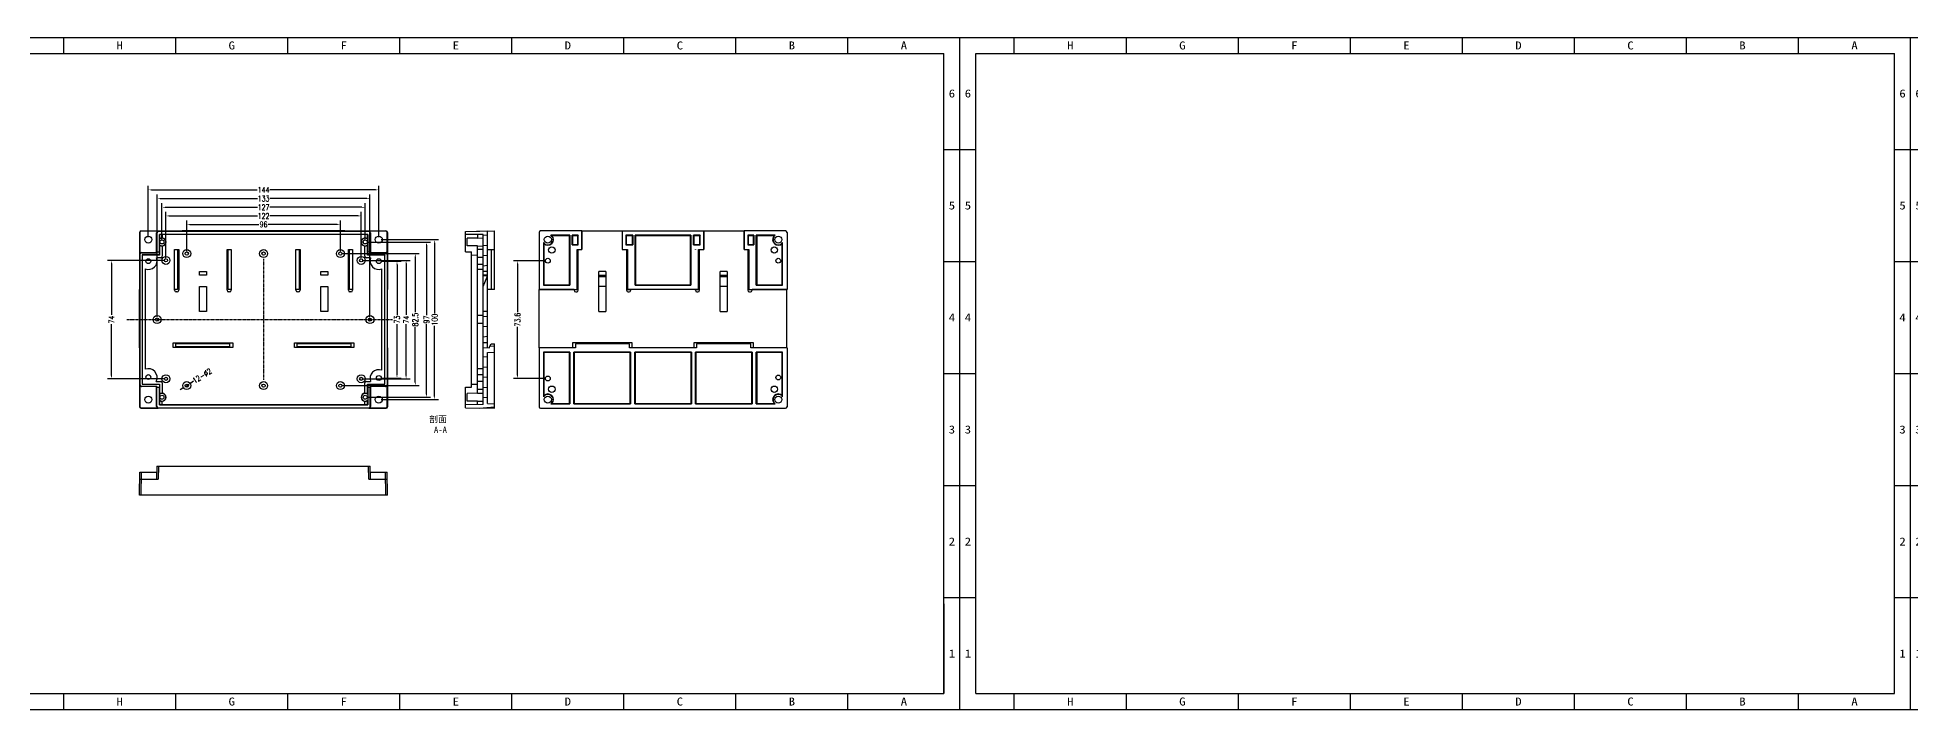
# Model space of a CAD drawing. Header units: millimetres. Extents: x -2018 to 1793, y 1393 to 1813.
# Drawn here: x -812 to 358, y 1393 to 1813 of the extents above; entities that cross this region are included whole.
import ezdxf
from ezdxf.enums import TextEntityAlignment as Align

# ---------------------------------------------------------------- set-up
doc = ezdxf.new("R2010")
doc.units = ezdxf.units.MM
doc.linetypes.add('CENTER', pattern=[0.6, 0.375, -0.075, 0.075, -0.075])
doc.styles.add('romans', font='romans.shx', dxfattribs={"width": 0.67, "bigfont": 'fangsong.shx'})
doc.styles.add('TEXTSTYLE_0', font='txt', dxfattribs={"width": 0.8})
doc.dimstyles.new('MSTD', dxfattribs={"dimtxt": 3.5, "dimasz": 2, "dimexe": 2.5, "dimexo": 1.5, "dimgap": 1, "dimtad": 0, "dimdsep": 46, "dimtxsty": 'romans', "dimcen": 0, "dimclrd": 5, "dimclre": 5, "dimclrt": 3, "dimadec": 1, "dimazin": 0, "dimtfac": 0.5, "dimtmove": 0, "dimatfit": 3, "dimfxl": 1, "dimarcsym": 0})

# ---------------------------------------------------------------- blocks, each defined once
blk = doc.blocks.new('*D147')
at = {"color": 5, "lineweight": -2}
for p, q in [((-1128.9, -1078.2), (-1128.9, -1046.1)), ((-1126.9, -1048.6), (-1060.8, -1048.6)), ((-986.9, -1048.6), (-1053, -1048.6)), ((-984.9, -1078.2), (-984.9, -1046.1))]:
    blk.add_line(p, q, dxfattribs=at)
at = {"color": 5}
for points in [[(-1126.9, -1048.3), (-1126.9, -1048.9), (-1128.9, -1048.6)], [(-986.9, -1048.3), (-986.9, -1048.9), (-984.9, -1048.6)]]:
    blk.add_solid(points, dxfattribs=at)
at = {"layer": 'Defpoints', "color": 0}
for p in [(-984.9, -1048.6), (-1128.9, -1079.7), (-984.9, -1079.7)]:
    blk.add_point(p, dxfattribs=at)
at = {"color": 3, "insert": (-1056.9, -1048.6), "char_height": 3.5, "attachment_point": 5, "style": 'romans'}
blk.add_mtext('144', dxfattribs=at)
blk = doc.blocks.new('*D148')
at = {"color": 5, "lineweight": -2}
for p, q in [((-983.4, -1079.7), (-947.5, -1079.7)), ((-950, -1081.7), (-950, -1125.8)), ((-950, -1177.7), (-950, -1133.5)), ((-983.4, -1179.7), (-947.5, -1179.7))]:
    blk.add_line(p, q, dxfattribs=at)
at = {"color": 5}
for points in [[(-950.3, -1081.7), (-949.7, -1081.7), (-950, -1079.7)], [(-950.3, -1177.7), (-949.7, -1177.7), (-950, -1179.7)]]:
    blk.add_solid(points, dxfattribs=at)
at = {"layer": 'Defpoints', "color": 0}
for p in [(-984.9, -1079.7), (-984.9, -1179.7), (-950, -1179.7)]:
    blk.add_point(p, dxfattribs=at)
at = {"color": 3, "insert": (-950, -1129.7), "char_height": 3.5, "attachment_point": 5, "rotation": 90, "style": 'romans'}
blk.add_mtext('100', dxfattribs=at)
blk = doc.blocks.new('*D149')
at = {"color": 5, "lineweight": -2}
for p, q in [((-983.4, -1093.2), (-971, -1093.2)), ((-973.5, -1095.2), (-973.5, -1126.8)), ((-973.5, -1164.2), (-973.5, -1132.6)), ((-983.4, -1166.2), (-971, -1166.2))]:
    blk.add_line(p, q, dxfattribs=at)
at = {"color": 5}
for points in [[(-973.9, -1095.2), (-973.2, -1095.2), (-973.5, -1093.2)], [(-973.9, -1164.2), (-973.2, -1164.2), (-973.5, -1166.2)]]:
    blk.add_solid(points, dxfattribs=at)
at = {"layer": 'Defpoints', "color": 0}
for p in [(-984.9, -1093.2), (-984.9, -1166.2), (-973.5, -1166.2)]:
    blk.add_point(p, dxfattribs=at)
at = {"color": 3, "insert": (-973.5, -1129.7), "char_height": 3.5, "attachment_point": 5, "rotation": 90, "style": 'romans'}
blk.add_mtext('73', dxfattribs=at)
blk = doc.blocks.new('*D150')
at = {"color": 5, "lineweight": -2}
for p, q in [((-880.8, -1092.9), (-900.7, -1092.9)), ((-898.2, -1094.9), (-898.2, -1125.1)), ((-898.2, -1164.5), (-898.2, -1134.2)), ((-880.8, -1166.5), (-900.7, -1166.5))]:
    blk.add_line(p, q, dxfattribs=at)
at = {"color": 5}
for points in [[(-898.5, -1094.9), (-897.8, -1094.9), (-898.2, -1092.9)], [(-898.5, -1164.5), (-897.8, -1164.5), (-898.2, -1166.5)]]:
    blk.add_solid(points, dxfattribs=at)
at = {"layer": 'Defpoints', "color": 0}
for p in [(-879.3, -1092.9), (-898.2, -1166.5), (-879.3, -1166.5)]:
    blk.add_point(p, dxfattribs=at)
at = {"color": 3, "insert": (-898.2, -1129.7), "char_height": 3.5, "attachment_point": 5, "rotation": 90, "style": 'romans'}
blk.add_mtext('73.6', dxfattribs=at)
blk = doc.blocks.new('*D151')
at = {"color": 5, "lineweight": -2}
for p, q in [((-1119.4, -1092.7), (-1154.4, -1092.7)), ((-1151.9, -1094.7), (-1151.9, -1126.7)), ((-1151.9, -1164.7), (-1151.9, -1132.6)), ((-1119.4, -1166.7), (-1154.4, -1166.7))]:
    blk.add_line(p, q, dxfattribs=at)
at = {"color": 5}
for points in [[(-1152.3, -1094.7), (-1151.6, -1094.7), (-1151.9, -1092.7)], [(-1152.3, -1164.7), (-1151.6, -1164.7), (-1151.9, -1166.7)]]:
    blk.add_solid(points, dxfattribs=at)
at = {"layer": 'Defpoints', "color": 0}
for p in [(-1117.9, -1092.7), (-1151.9, -1166.7), (-1117.9, -1166.7)]:
    blk.add_point(p, dxfattribs=at)
at = {"color": 3, "insert": (-1151.9, -1129.7), "char_height": 3.5, "attachment_point": 5, "rotation": 90, "style": 'romans'}
blk.add_mtext('74', dxfattribs=at)
blk = doc.blocks.new('*D152')
at = {"color": 5, "lineweight": -2}
for p, q in [((-994.4, -1092.7), (-965.3, -1092.7)), ((-967.8, -1094.7), (-967.8, -1126.7)), ((-967.8, -1164.7), (-967.8, -1132.6)), ((-994.4, -1166.7), (-965.3, -1166.7))]:
    blk.add_line(p, q, dxfattribs=at)
at = {"color": 5}
for points in [[(-968.2, -1094.7), (-967.5, -1094.7), (-967.8, -1092.7)], [(-968.2, -1164.7), (-967.5, -1164.7), (-967.8, -1166.7)]]:
    blk.add_solid(points, dxfattribs=at)
at = {"layer": 'Defpoints', "color": 0}
for p in [(-995.9, -1092.7), (-995.9, -1166.7), (-967.8, -1166.7)]:
    blk.add_point(p, dxfattribs=at)
at = {"color": 3, "insert": (-967.8, -1129.7), "char_height": 3.5, "attachment_point": 5, "rotation": 90, "style": 'romans'}
blk.add_mtext('74', dxfattribs=at)
blk = doc.blocks.new('*D153')
at = {"color": 5, "lineweight": -2}
for p, q in [((-1007.4, -1088.4), (-959.6, -1088.4)), ((-962.1, -1090.4), (-962.1, -1125.1)), ((-962.1, -1168.9), (-962.1, -1134.2)), ((-1007.4, -1170.9), (-959.6, -1170.9))]:
    blk.add_line(p, q, dxfattribs=at)
at = {"color": 5}
for points in [[(-962.4, -1090.4), (-961.8, -1090.4), (-962.1, -1088.4)], [(-962.4, -1168.9), (-961.8, -1168.9), (-962.1, -1170.9)]]:
    blk.add_solid(points, dxfattribs=at)
at = {"layer": 'Defpoints', "color": 0}
for p in [(-1008.9, -1088.4), (-1008.9, -1170.9), (-962.1, -1170.9)]:
    blk.add_point(p, dxfattribs=at)
at = {"color": 3, "insert": (-962.1, -1129.7), "char_height": 3.5, "attachment_point": 5, "rotation": 90, "style": 'romans'}
blk.add_mtext('82.5', dxfattribs=at)
blk = doc.blocks.new('*D154')
at = {"color": 5, "lineweight": -2}
for p, q in [((-991.9, -1081.2), (-952.6, -1081.2)), ((-955.1, -1083.2), (-955.1, -1126.8)), ((-955.1, -1176.2), (-955.1, -1132.6)), ((-991.9, -1178.2), (-952.6, -1178.2))]:
    blk.add_line(p, q, dxfattribs=at)
at = {"color": 5}
for points in [[(-955.4, -1083.2), (-954.7, -1083.2), (-955.1, -1081.2)], [(-955.4, -1176.2), (-954.7, -1176.2), (-955.1, -1178.2)]]:
    blk.add_solid(points, dxfattribs=at)
at = {"layer": 'Defpoints', "color": 0}
for p in [(-993.4, -1081.2), (-993.4, -1178.2), (-955.1, -1178.2)]:
    blk.add_point(p, dxfattribs=at)
at = {"color": 3, "insert": (-955.1, -1129.7), "char_height": 3.5, "attachment_point": 5, "rotation": 90, "style": 'romans'}
blk.add_mtext('97', dxfattribs=at)
blk = doc.blocks.new('*D155')
at = {"color": 5, "lineweight": -2}
for p, q in [((-1120.4, -1079.7), (-1120.4, -1057)), ((-1118.4, -1059.5), (-1060.7, -1059.5)), ((-995.4, -1059.5), (-1053, -1059.5)), ((-993.4, -1079.7), (-993.4, -1057))]:
    blk.add_line(p, q, dxfattribs=at)
at = {"color": 5}
for points in [[(-1118.4, -1059.2), (-1118.4, -1059.8), (-1120.4, -1059.5)], [(-995.4, -1059.2), (-995.4, -1059.8), (-993.4, -1059.5)]]:
    blk.add_solid(points, dxfattribs=at)
at = {"layer": 'Defpoints', "color": 0}
for p in [(-993.4, -1059.5), (-1120.4, -1081.2), (-993.4, -1081.2)]:
    blk.add_point(p, dxfattribs=at)
at = {"color": 3, "insert": (-1056.9, -1059.5), "char_height": 3.5, "attachment_point": 5, "style": 'romans'}
blk.add_mtext('127', dxfattribs=at)
blk = doc.blocks.new('*D156')
at = {"color": 5, "lineweight": -2}
for p, q in [((-1123.4, -1128.2), (-1123.4, -1051.6)), ((-990.4, -1128.2), (-990.4, -1051.6)), ((-1121.4, -1054.1), (-1060.7, -1054.1)), ((-992.4, -1054.1), (-1053, -1054.1))]:
    blk.add_line(p, q, dxfattribs=at)
at = {"color": 5}
for points in [[(-1121.4, -1053.8), (-1121.4, -1054.4), (-1123.4, -1054.1)], [(-992.4, -1053.8), (-992.4, -1054.4), (-990.4, -1054.1)]]:
    blk.add_solid(points, dxfattribs=at)
at = {"layer": 'Defpoints', "color": 0}
for p in [(-990.4, -1054.1), (-1123.4, -1129.7), (-990.4, -1129.7)]:
    blk.add_point(p, dxfattribs=at)
at = {"color": 3, "insert": (-1056.9, -1054.1), "char_height": 3.5, "attachment_point": 5, "style": 'romans'}
blk.add_mtext('133', dxfattribs=at)
blk = doc.blocks.new('*D21')
at = {"color": 5, "lineweight": -2}
for p, q in [((-1117.9, -1091.2), (-1117.9, -1062.4)), ((-1115.9, -1064.9), (-1060.7, -1064.9)), ((-997.9, -1064.9), (-1053, -1064.9)), ((-995.9, -1091.2), (-995.9, -1062.4))]:
    blk.add_line(p, q, dxfattribs=at)
at = {"color": 5}
for points in [[(-1115.9, -1064.5), (-1115.9, -1065.2), (-1117.9, -1064.9)], [(-997.9, -1064.5), (-997.9, -1065.2), (-995.9, -1064.9)]]:
    blk.add_solid(points, dxfattribs=at)
at = {"layer": 'Defpoints', "color": 0}
for p in [(-995.9, -1064.9), (-1117.9, -1092.7), (-995.9, -1092.7)]:
    blk.add_point(p, dxfattribs=at)
at = {"color": 3, "insert": (-1056.9, -1064.9), "char_height": 3.5, "attachment_point": 5, "style": 'romans'}
blk.add_mtext('122', dxfattribs=at)
blk = doc.blocks.new('*D157')
at = {"color": 5, "lineweight": -2}
for p, q in [((-1104.9, -1086.9), (-1104.9, -1067.7)), ((-1102.9, -1070.2), (-1059.8, -1070.2)), ((-1010.9, -1070.2), (-1054, -1070.2)), ((-1008.9, -1086.9), (-1008.9, -1067.7))]:
    blk.add_line(p, q, dxfattribs=at)
at = {"color": 5}
for points in [[(-1102.9, -1069.9), (-1102.9, -1070.5), (-1104.9, -1070.2)], [(-1010.9, -1069.9), (-1010.9, -1070.5), (-1008.9, -1070.2)]]:
    blk.add_solid(points, dxfattribs=at)
at = {"layer": 'Defpoints', "color": 0}
for p in [(-1008.9, -1070.2), (-1104.9, -1088.4), (-1008.9, -1088.4)]:
    blk.add_point(p, dxfattribs=at)
at = {"color": 3, "insert": (-1056.9, -1070.2), "char_height": 3.5, "attachment_point": 5, "style": 'romans'}
blk.add_mtext('96', dxfattribs=at)
blk = doc.blocks.new('*D97')
at = {"color": 5, "lineweight": -2}
for p, q in [((-1105.7, -1171.5), (-1104, -1170.4)), ((-1100.7, -1168.2), (-1102.4, -1169.3)), ((-1107.4, -1172.5), (-1109.1, -1173.6))]:
    blk.add_line(p, q, dxfattribs=at)
at = {"color": 5}
for points in [[(-1102.5, -1169), (-1102.2, -1169.6), (-1104, -1170.4)], [(-1107.6, -1172.3), (-1107.2, -1172.8), (-1105.7, -1171.5)]]:
    blk.add_solid(points, dxfattribs=at)
at = {"layer": 'Defpoints', "color": 0}
for p in [(-1104, -1170.4), (-1105.7, -1171.5)]:
    blk.add_point(p, dxfattribs=at)
at = {"color": 3, "insert": (-1095.3, -1164.8), "char_height": 3.5, "attachment_point": 5, "rotation": 32.6467, "style": 'romans'}
blk.add_mtext('12-∅2', dxfattribs=at)
blk = doc.blocks.new('SUN_6HWZ35TKK40GSGJE8VEUYAXIAKM')
at = {"color": 7, "linetype": 'Continuous'}
for p, q in [((-594, 420), (0, 420)), ((-594, 0), (-594, 420)), ((-584, 410), (-10, 410)), ((-584, 10), (-584, 410)), ((-560, 410), (-560, 420)), ((-490, 410), (-490, 420)), ((-420, 410), (-420, 420)), ((-350, 410), (-350, 420)), ((-280, 410), (-280, 420)), ((-210, 410), (-210, 420)), ((-140, 410), (-140, 420)), ((-70, 410), (-70, 420)), ((-10, 10), (-10, 410)), ((0, 0), (0, 420)), ((-594, 350), (-584, 350)), ((-10, 350), (0, 350)), ((-594, 280), (-584, 280)), ((-10, 280), (0, 280)), ((-594, 210), (-584, 210)), ((-10, 210), (0, 210)), ((-594, 140), (-584, 140)), ((-10, 140), (0, 140)), ((-594, 70), (-584, 70)), ((-10, 70), (0, 70)), ((-594, 0), (0, 0)), ((-584, 10), (-10, 10)), ((-560, 0), (-560, 10)), ((-490, 0), (-490, 10)), ((-420, 0), (-420, 10)), ((-350, 0), (-350, 10)), ((-280, 0), (-280, 10)), ((-210, 0), (-210, 10)), ((-140, 0), (-140, 10)), ((-70, 0), (-70, 10))]:
    blk.add_line(p, q, dxfattribs=at)
at = {"color": 2, "linetype": 'Continuous', "style": 'TEXTSTYLE_0'}
for s, width, p, p2 in [('H', 1.2, (-527, 412.5), (-523, 412.5)), ('G', 1.12, (-457, 412.5), (-453, 412.5)), ('F', 1.292308, (-387, 412.5), (-383, 412.5)), ('E', 1.292308, (-317, 412.5), (-313, 412.5)), ('D', 1.2, (-247, 412.5), (-243, 412.5)), ('C', 1.12, (-177, 412.5), (-173, 412.5)), ('B', 1.2, (-107, 412.5), (-103, 412.5)), ('A', 1.05, (-37, 412.5), (-33, 412.5)), ('6', 1.292308, (-591, 382.5), (-587, 382.5)), ('6', 1.292308, (-7, 382.5), (-3, 382.5)), ('5', 1.2, (-591, 312.5), (-587, 312.5)), ('5', 1.2, (-7, 312.5), (-3, 312.5)), ('4', 1.12, (-591, 242.5), (-587, 242.5)), ('4', 1.12, (-7, 242.5), (-3, 242.5)), ('3', 1.2, (-591, 172.5), (-587, 172.5)), ('3', 1.2, (-7, 172.5), (-3, 172.5)), ('2', 1.2, (-591, 102.5), (-587, 102.5)), ('2', 1.2, (-7, 102.5), (-3, 102.5)), ('1', 3.36, (-591, 32.5), (-587, 32.5)), ('1', 3.36, (-7, 32.5), (-3, 32.5)), ('H', 1.2, (-527, 2.5), (-523, 2.5)), ('G', 1.12, (-457, 2.5), (-453, 2.5)), ('F', 1.292308, (-387, 2.5), (-383, 2.5)), ('E', 1.292308, (-317, 2.5), (-313, 2.5)), ('D', 1.2, (-247, 2.5), (-243, 2.5)), ('C', 1.12, (-177, 2.5), (-173, 2.5)), ('B', 1.2, (-107, 2.5), (-103, 2.5)), ('A', 1.05, (-37, 2.5), (-33, 2.5))]:
    blk.add_text(s, height=5, dxfattribs=dict(at, width=width)).set_placement(p, p2, align=Align.FIT)

msp = doc.modelspace()

# ---------------------------------------------------------------- hatches: boundary and pattern name
at = {"linetype": 'Continuous'}
h = msp.add_hatch(dxfattribs=at)
h.set_pattern_fill('A', color=2, scale=6.315729, angle=5, style=0, pattern_type=0)
h.set_pattern_definition([(5, (-950.22, 1392.674), (-0.55045, 6.291696), [])])
edge = h.paths.add_edge_path()
edge.add_line((-544.525, 1581.229), (-544.525, 1583.075))
edge.add_line((-533.525, 1583.267), (-544.525, 1583.075))
edge.add_line((-533.525, 1583.267), (-533.525, 1618.857))
edge.add_line((-533.525, 1618.857), (-529.526, 1618.787))
edge.add_line((-529.526, 1618.787), (-529.526, 1619.308))
edge.add_line((-529.526, 1619.308), (-528.526, 1621.308))
edge.add_line((-528.526, 1621.308), (-526.526, 1621.308))
edge.add_line((-526.526, 1616.028), (-526.526, 1621.308))
edge.add_line((-530.726, 1615.808), (-526.526, 1616.028))
edge.add_line((-530.726, 1583.915), (-530.726, 1615.808))
edge.add_line((-530.726, 1583.915), (-526.526, 1583.695))
edge.add_line((-526.526, 1580.915), (-526.526, 1583.695))
edge.add_line((-544.525, 1581.229), (-526.526, 1580.915))
edge = h.paths.add_edge_path()
edge.add_line((-544.525, 1689.64), (-544.525, 1691.486))
edge.add_line((-544.525, 1691.486), (-530.726, 1691.726))
edge.add_line((-530.726, 1666.506), (-530.726, 1691.726))
edge.add_line((-530.726, 1666.506), (-533.525, 1666.506))
edge.add_line((-533.525, 1666.506), (-533.525, 1689.448))
edge.add_line((-533.525, 1689.448), (-544.525, 1689.64))
edge = h.paths.add_edge_path()
edge.add_line((-530.726, 1621.908), (-533.525, 1621.908))
edge.add_line((-533.525, 1621.908), (-533.525, 1641.407))
edge.add_line((-530.726, 1641.407), (-533.525, 1641.407))
edge.add_line((-530.726, 1621.908), (-530.726, 1641.407))
edge = h.paths.add_edge_path()
edge.add_line((-530.926, 1664.106), (-533.525, 1664.106))
edge.add_line((-530.926, 1663.142), (-530.926, 1664.106))
edge.add_line((-533.525, 1657.108), (-530.926, 1663.142))
edge.add_line((-533.525, 1657.108), (-533.525, 1664.106))

# ---------------------------------------------------------------- linework, layer by layer
at = {"color": 7, "linetype": 'Continuous'}
for p, q in [((-748.245, 1690.8), (-748.245, 1655.181)), ((-748.245, 1690.8), (-748.071, 1690.625)), ((-748.071, 1690.625), (-748.071, 1677.209)), ((-747.246, 1691.8), (-747.071, 1691.625)), ((-747.246, 1691.8), (-721.517, 1691.8)), ((-736.545, 1691.625), (-747.071, 1691.625)), ((-737.545, 1678.208), (-737.545, 1690.625)), ((-737.545, 1690.625), (-737.405, 1690.486)), ((-737.405, 1690.486), (-737.405, 1678.657)), ((-736.545, 1691.625), (-736.405, 1691.486)), ((-605.085, 1691.486), (-736.405, 1691.486)), ((-735.824, 1678.657), (-735.824, 1689.64)), ((-735.824, 1689.64), (-735.693, 1689.509)), ((-605.667, 1689.64), (-735.824, 1689.64)), ((-735.807, 1683.067), (-735.807, 1686.648)), ((-735.693, 1689.509), (-735.693, 1686.882)), ((-734.032, 1689.509), (-735.693, 1689.509)), ((-734.032, 1689.509), (-734.032, 1687.339)), ((-607.459, 1689.448), (-734.032, 1689.448)), ((-721.444, 1691.726), (-721.517, 1691.8)), ((-696.244, 1691.726), (-721.444, 1691.726)), ((-696.171, 1691.8), (-696.244, 1691.726)), ((-645.32, 1691.8), (-696.171, 1691.8)), ((-645.246, 1691.726), (-645.32, 1691.8)), ((-620.047, 1691.726), (-645.246, 1691.726)), ((-619.974, 1691.8), (-620.047, 1691.726)), ((-619.974, 1691.8), (-594.245, 1691.8)), ((-607.459, 1689.509), (-607.459, 1687.339)), ((-605.798, 1689.509), (-607.459, 1689.509)), ((-605.667, 1689.64), (-605.798, 1689.509)), ((-605.798, 1686.882), (-605.798, 1689.509)), ((-605.684, 1683.067), (-605.684, 1686.648)), ((-605.667, 1689.64), (-605.667, 1678.657)), ((-605.085, 1691.486), (-604.946, 1691.625)), ((-594.42, 1691.625), (-604.946, 1691.625)), ((-604.086, 1690.486), (-603.946, 1690.625)), ((-604.086, 1690.486), (-604.086, 1678.657)), ((-603.946, 1690.625), (-603.946, 1678.208)), ((-594.245, 1691.8), (-594.42, 1691.625)), ((-593.245, 1690.8), (-593.42, 1690.625)), ((-593.42, 1677.209), (-593.42, 1690.625)), ((-593.245, 1690.8), (-593.245, 1655.181)), ((-544.525, 1691.486), (-526.526, 1691.8)), ((-544.525, 1691.486), (-530.726, 1691.726)), ((-544.525, 1689.64), (-544.525, 1691.486)), ((-544.525, 1678.657), (-544.525, 1691.486)), ((-533.525, 1689.448), (-544.525, 1689.64)), ((-533.525, 1689.448), (-544.525, 1689.64)), ((-537.025, 1687.348), (-543.525, 1687.234)), ((-543.525, 1682.481), (-543.525, 1687.234)), ((-537.025, 1689.509), (-537.025, 1687.339)), ((-537.025, 1687.339), (-533.525, 1687.4)), ((-533.525, 1666.506), (-533.525, 1689.448)), ((-533.525, 1583.267), (-533.525, 1689.448)), ((-530.726, 1666.506), (-530.726, 1691.726)), ((-530.726, 1618.808), (-530.726, 1691.726)), ((-526.526, 1655.181), (-526.526, 1691.8)), ((-498.622, 1690.8), (-498.622, 1655.181)), ((-471.894, 1691.8), (-497.622, 1691.8)), ((-490.527, 1688.359), (-491.211, 1689.02)), ((-479.4, 1689.02), (-491.211, 1689.02)), ((-479.636, 1688.784), (-490.582, 1688.784)), ((-479.4, 1689.02), (-479.636, 1688.784)), ((-479.636, 1658.124), (-479.636, 1688.784)), ((-479.4, 1689.02), (-479.4, 1657.888)), ((-477.84, 1682.986), (-477.84, 1689.02)), ((-477.62, 1688.8), (-477.84, 1689.02)), ((-474.1, 1689.02), (-477.84, 1689.02)), ((-477.62, 1688.8), (-477.62, 1683.206)), ((-474.32, 1688.8), (-477.62, 1688.8)), ((-474.1, 1689.02), (-474.32, 1688.8)), ((-474.32, 1683.206), (-474.32, 1688.8)), ((-474.1, 1682.986), (-474.1, 1689.02)), ((-471.894, 1680.206), (-471.894, 1691.8)), ((-471.894, 1691.8), (-471.82, 1691.726)), ((-471.82, 1691.726), (-471.82, 1680.206)), ((-471.82, 1691.726), (-446.621, 1691.726)), ((-446.621, 1691.726), (-446.548, 1691.8)), ((-446.621, 1691.726), (-446.621, 1680.206)), ((-446.548, 1680.206), (-446.548, 1691.8)), ((-446.548, 1691.8), (-395.696, 1691.8)), ((-444.341, 1689.02), (-444.341, 1682.986)), ((-444.341, 1689.02), (-444.121, 1688.8)), ((-440.101, 1689.02), (-444.341, 1689.02)), ((-444.121, 1688.8), (-444.121, 1683.206)), ((-440.321, 1688.8), (-444.121, 1688.8)), ((-440.321, 1688.8), (-440.101, 1689.02)), ((-440.321, 1683.206), (-440.321, 1688.8)), ((-440.101, 1689.02), (-440.101, 1682.986)), ((-438.541, 1657.888), (-438.541, 1689.02)), ((-438.321, 1688.8), (-438.541, 1689.02)), ((-403.703, 1689.02), (-438.541, 1689.02)), ((-438.321, 1688.8), (-438.321, 1658.108)), ((-403.923, 1688.8), (-438.321, 1688.8)), ((-403.923, 1688.8), (-403.703, 1689.02)), ((-403.923, 1658.108), (-403.923, 1688.8)), ((-403.703, 1689.02), (-403.703, 1657.888)), ((-402.143, 1682.986), (-402.143, 1689.02)), ((-397.903, 1689.02), (-402.143, 1689.02)), ((-401.923, 1688.8), (-402.143, 1689.02)), ((-401.923, 1688.8), (-401.923, 1683.206)), ((-398.123, 1688.8), (-401.923, 1688.8)), ((-397.903, 1689.02), (-398.123, 1688.8)), ((-398.123, 1683.206), (-398.123, 1688.8)), ((-397.903, 1682.986), (-397.903, 1689.02)), ((-395.696, 1680.206), (-395.696, 1691.8)), ((-395.696, 1691.8), (-395.623, 1691.726)), ((-395.623, 1691.726), (-395.623, 1680.206)), ((-395.623, 1691.726), (-370.424, 1691.726)), ((-370.424, 1691.726), (-370.351, 1691.8)), ((-370.424, 1691.726), (-370.424, 1680.206)), ((-370.351, 1680.206), (-370.351, 1691.8)), ((-344.622, 1691.8), (-370.351, 1691.8)), ((-364.404, 1689.02), (-368.144, 1689.02)), ((-368.144, 1689.02), (-368.144, 1682.986)), ((-368.144, 1689.02), (-367.924, 1688.8)), ((-364.624, 1688.8), (-367.924, 1688.8)), ((-367.924, 1688.8), (-367.924, 1683.206)), ((-364.624, 1688.8), (-364.404, 1689.02)), ((-364.624, 1683.206), (-364.624, 1688.8)), ((-364.404, 1689.02), (-364.404, 1682.986)), ((-351.033, 1689.02), (-362.844, 1689.02)), ((-362.844, 1657.888), (-362.844, 1689.02)), ((-362.844, 1689.02), (-362.608, 1688.784)), ((-351.662, 1688.784), (-362.608, 1688.784)), ((-362.608, 1688.784), (-362.608, 1658.124)), ((-343.622, 1690.8), (-343.622, 1655.181)), ((-747.996, 1677.134), (-748.071, 1677.209)), ((-747.996, 1677.134), (-747.996, 1595.581)), ((-746.996, 1678.133), (-747.071, 1678.208)), ((-747.071, 1678.208), (-737.545, 1678.208)), ((-746.996, 1678.133), (-737.47, 1678.133)), ((-746.609, 1676.772), (-746.609, 1595.943)), ((-746.609, 1676.772), (-746.543, 1676.706)), ((-735.759, 1676.772), (-746.609, 1676.772)), ((-746.543, 1676.706), (-746.543, 1596.009)), ((-735.693, 1676.706), (-746.543, 1676.706)), ((-735.032, 1674.945), (-737.547, 1674.945)), ((-737.47, 1678.133), (-737.545, 1678.208)), ((-737.47, 1678.133), (-737.47, 1678.657)), ((-737.47, 1678.657), (-735.759, 1678.657)), ((-735.759, 1676.772), (-735.759, 1678.657)), ((-735.759, 1676.772), (-735.693, 1676.706)), ((-735.693, 1682.833), (-735.693, 1676.706)), ((-734.032, 1682.376), (-734.032, 1675.945)), ((-726.343, 1654.707), (-726.343, 1680.206)), ((-726.343, 1680.206), (-723.719, 1680.206)), ((-724.443, 1680.206), (-724.443, 1655.147)), ((-723.719, 1680.206), (-723.719, 1654.707)), ((-693.57, 1654.707), (-693.57, 1680.206)), ((-693.57, 1680.206), (-690.945, 1680.206)), ((-692.945, 1655.147), (-692.945, 1680.206)), ((-691.045, 1680.206), (-691.044, 1679.917)), ((-691.044, 1679.917), (-690.945, 1679.917)), ((-690.945, 1680.206), (-690.945, 1654.707)), ((-650.546, 1654.707), (-650.546, 1680.206)), ((-650.546, 1680.206), (-647.921, 1680.206)), ((-648.546, 1680.206), (-648.546, 1655.147)), ((-647.921, 1680.206), (-647.921, 1654.707)), ((-617.772, 1654.707), (-617.772, 1680.206)), ((-617.772, 1680.206), (-615.147, 1680.206)), ((-617.047, 1655.147), (-617.047, 1680.206)), ((-615.147, 1680.206), (-615.147, 1654.707)), ((-607.459, 1676.006), (-607.459, 1682.376)), ((-603.923, 1675.006), (-606.459, 1675.006)), ((-605.798, 1676.706), (-605.798, 1682.833)), ((-605.731, 1676.772), (-605.798, 1676.706)), ((-594.948, 1676.706), (-605.798, 1676.706)), ((-605.731, 1678.657), (-604.021, 1678.657)), ((-605.731, 1676.772), (-605.731, 1678.657)), ((-594.882, 1676.772), (-605.731, 1676.772)), ((-604.021, 1678.133), (-604.021, 1678.657)), ((-604.021, 1678.133), (-603.946, 1678.208)), ((-604.021, 1678.133), (-594.495, 1678.133)), ((-603.946, 1678.208), (-594.42, 1678.208)), ((-594.882, 1676.772), (-594.948, 1676.706)), ((-594.948, 1596.009), (-594.948, 1676.706)), ((-594.882, 1595.943), (-594.882, 1676.772)), ((-594.42, 1678.208), (-594.495, 1678.133)), ((-593.42, 1677.209), (-593.495, 1677.134)), ((-593.495, 1677.134), (-593.495, 1595.581)), ((-544.525, 1678.657), (-540.825, 1678.657)), ((-537.025, 1682.367), (-543.525, 1682.481)), ((-540.825, 1594.057), (-540.825, 1678.657)), ((-540.825, 1676.772), (-537.025, 1676.706)), ((-537.025, 1590.339), (-537.025, 1682.376)), ((-537.025, 1682.376), (-533.525, 1682.315)), ((-533.525, 1680.107), (-537.025, 1680.107)), ((-533.525, 1675.107), (-537.025, 1675.107)), ((-530.726, 1680.206), (-526.526, 1680.206)), ((-528.526, 1680.206), (-528.526, 1655.147)), ((-495.842, 1684.519), (-495.842, 1657.888)), ((-495.606, 1683.866), (-495.606, 1658.124)), ((-477.62, 1683.206), (-477.84, 1682.986)), ((-477.84, 1682.986), (-474.1, 1682.986)), ((-477.62, 1683.206), (-474.32, 1683.206)), ((-474.82, 1655.147), (-474.82, 1680.206)), ((-474.82, 1680.206), (-471.82, 1680.206)), ((-474.1, 1682.986), (-474.32, 1683.206)), ((-474.095, 1654.707), (-474.095, 1680.206)), ((-446.621, 1680.206), (-443.321, 1680.206)), ((-444.341, 1682.986), (-444.121, 1683.206)), ((-444.341, 1682.986), (-440.101, 1682.986)), ((-444.121, 1683.206), (-440.321, 1683.206)), ((-443.946, 1680.206), (-443.946, 1654.707)), ((-443.321, 1680.206), (-443.321, 1655.147)), ((-440.321, 1683.206), (-440.101, 1682.986)), ((-401.923, 1683.206), (-402.143, 1682.986)), ((-402.143, 1682.986), (-397.903, 1682.986)), ((-401.923, 1683.206), (-398.123, 1683.206)), ((-400.923, 1679.917), (-400.923, 1680.206)), ((-400.923, 1680.206), (-400.823, 1680.206)), ((-400.824, 1679.917), (-400.923, 1679.917)), ((-400.823, 1680.206), (-400.824, 1679.917)), ((-398.923, 1655.147), (-398.923, 1680.206)), ((-398.923, 1680.206), (-395.623, 1680.206)), ((-398.298, 1654.707), (-398.298, 1680.206)), ((-397.903, 1682.986), (-398.123, 1683.206)), ((-370.424, 1680.206), (-367.424, 1680.206)), ((-368.149, 1680.206), (-368.149, 1654.707)), ((-368.144, 1682.986), (-367.924, 1683.206)), ((-368.144, 1682.986), (-364.404, 1682.986)), ((-367.924, 1683.206), (-364.624, 1683.206)), ((-367.424, 1680.206), (-367.424, 1655.147)), ((-364.624, 1683.206), (-364.404, 1682.986)), ((-347.043, 1683.817), (-346.402, 1684.519)), ((-346.638, 1658.124), (-346.638, 1683.866)), ((-346.402, 1657.888), (-346.402, 1684.519)), ((-744.637, 1667.991), (-744.637, 1605.324)), ((-710.844, 1664.106), (-710.844, 1666.506)), ((-710.844, 1666.506), (-706.444, 1666.506)), ((-706.444, 1664.106), (-710.844, 1664.106)), ((-706.444, 1666.506), (-706.444, 1664.106)), ((-635.047, 1664.106), (-635.047, 1666.506)), ((-635.047, 1666.506), (-630.647, 1666.506)), ((-630.647, 1664.106), (-635.047, 1664.106)), ((-630.647, 1666.506), (-630.647, 1664.106)), ((-596.854, 1604.724), (-596.854, 1667.991)), ((-533.525, 1670.857), (-537.025, 1670.857)), ((-533.525, 1667.656), (-537.025, 1667.656)), ((-530.726, 1666.506), (-533.525, 1666.506)), ((-530.726, 1666.506), (-533.525, 1666.506)), ((-530.926, 1664.106), (-533.525, 1664.106)), ((-533.525, 1657.108), (-533.525, 1664.106)), ((-530.926, 1664.106), (-533.525, 1664.106)), ((-533.525, 1657.108), (-530.926, 1663.142)), ((-533.525, 1657.108), (-530.926, 1663.142)), ((-530.926, 1663.142), (-530.926, 1664.106)), ((-530.926, 1663.142), (-530.926, 1664.106)), ((-461.221, 1641.407), (-461.221, 1666.506)), ((-456.821, 1666.506), (-461.221, 1666.506)), ((-461.221, 1664.106), (-456.821, 1664.106)), ((-456.821, 1663.142), (-461.221, 1663.142)), ((-456.821, 1666.506), (-456.821, 1641.407)), ((-381.024, 1666.506), (-385.423, 1666.506)), ((-385.423, 1641.407), (-385.423, 1666.506)), ((-385.423, 1664.106), (-381.024, 1664.106)), ((-381.024, 1663.142), (-385.423, 1663.142)), ((-381.024, 1666.506), (-381.024, 1641.407)), ((-748.245, 1655.181), (-748.172, 1655.108)), ((-748.172, 1618.808), (-748.172, 1655.108)), ((-724.443, 1655.147), (-726.343, 1655.147)), ((-724.719, 1653.707), (-725.343, 1653.707)), ((-710.844, 1641.407), (-710.844, 1657.108)), ((-710.844, 1657.107), (-706.444, 1657.107)), ((-706.444, 1657.108), (-706.444, 1641.407)), ((-690.945, 1655.147), (-692.945, 1655.147)), ((-691.945, 1653.707), (-692.57, 1653.707)), ((-648.546, 1655.147), (-650.546, 1655.147)), ((-648.921, 1653.707), (-649.546, 1653.707)), ((-635.047, 1641.407), (-635.047, 1657.108)), ((-635.047, 1657.107), (-630.647, 1657.107)), ((-630.647, 1657.108), (-630.647, 1641.407)), ((-615.147, 1655.147), (-617.047, 1655.147)), ((-616.147, 1653.707), (-616.772, 1653.707)), ((-593.245, 1655.181), (-593.319, 1655.108)), ((-593.319, 1618.808), (-593.319, 1655.108)), ((-526.526, 1655.181), (-530.726, 1655.108)), ((-498.622, 1655.181), (-498.549, 1655.108)), ((-498.622, 1655.181), (-474.82, 1655.181)), ((-498.549, 1618.808), (-498.549, 1655.108)), ((-476.72, 1655.108), (-498.549, 1655.108)), ((-495.842, 1657.888), (-495.606, 1658.124)), ((-495.842, 1657.888), (-479.4, 1657.888)), ((-495.606, 1658.124), (-479.636, 1658.124)), ((-479.4, 1657.888), (-479.636, 1658.124)), ((-476.72, 1654.707), (-476.72, 1655.147)), ((-476.72, 1655.147), (-474.82, 1655.147)), ((-475.72, 1653.707), (-475.095, 1653.707)), ((-456.821, 1657.107), (-461.221, 1657.107)), ((-398.923, 1655.181), (-443.321, 1655.181)), ((-443.321, 1655.147), (-441.321, 1655.147)), ((-442.946, 1653.707), (-442.321, 1653.707)), ((-441.321, 1654.707), (-441.321, 1655.147)), ((-400.923, 1655.108), (-441.321, 1655.108)), ((-438.541, 1657.888), (-438.321, 1658.108)), ((-438.541, 1657.888), (-403.703, 1657.888)), ((-438.321, 1658.108), (-403.923, 1658.108)), ((-403.703, 1657.888), (-403.923, 1658.108)), ((-400.923, 1655.147), (-398.923, 1655.147)), ((-400.923, 1654.707), (-400.923, 1655.147)), ((-399.923, 1653.707), (-399.298, 1653.707)), ((-381.024, 1657.107), (-385.423, 1657.107)), ((-367.424, 1655.181), (-343.622, 1655.181)), ((-367.424, 1655.147), (-365.524, 1655.147)), ((-367.149, 1653.707), (-366.524, 1653.707)), ((-365.524, 1654.707), (-365.524, 1655.147)), ((-343.695, 1655.108), (-365.524, 1655.108)), ((-362.844, 1657.888), (-362.608, 1658.124)), ((-362.844, 1657.888), (-346.402, 1657.888)), ((-362.608, 1658.124), (-346.638, 1658.124)), ((-346.402, 1657.888), (-346.638, 1658.124)), ((-343.622, 1655.181), (-343.695, 1655.108)), ((-343.695, 1618.808), (-343.695, 1655.108)), ((-706.444, 1641.407), (-710.844, 1641.407)), ((-630.647, 1641.407), (-635.047, 1641.407)), ((-533.525, 1638.857), (-537.025, 1638.857)), ((-533.525, 1621.908), (-533.525, 1641.407)), ((-530.726, 1641.407), (-533.525, 1641.407)), ((-530.726, 1641.407), (-533.525, 1641.407)), ((-530.726, 1621.908), (-530.726, 1641.407)), ((-461.221, 1641.407), (-456.821, 1641.407)), ((-385.423, 1641.407), (-381.024, 1641.407)), ((-533.525, 1633.857), (-537.025, 1633.857)), ((-748.245, 1618.735), (-748.172, 1618.808)), ((-748.245, 1618.735), (-748.245, 1581.915)), ((-727.243, 1618.857), (-727.243, 1621.908)), ((-727.243, 1621.908), (-690.045, 1621.908)), ((-690.045, 1618.857), (-727.243, 1618.857)), ((-725.543, 1618.857), (-725.543, 1621.308)), ((-691.745, 1621.308), (-725.543, 1621.308)), ((-691.745, 1619.308), (-725.543, 1619.308)), ((-691.745, 1618.857), (-691.745, 1621.308)), ((-690.045, 1621.908), (-690.045, 1618.857)), ((-651.446, 1621.908), (-614.247, 1621.908)), ((-651.446, 1618.857), (-651.446, 1621.908)), ((-614.247, 1618.857), (-651.446, 1618.857)), ((-615.947, 1621.308), (-649.746, 1621.308)), ((-649.746, 1618.857), (-649.746, 1621.308)), ((-615.947, 1619.308), (-649.746, 1619.308)), ((-615.947, 1618.857), (-615.947, 1621.308)), ((-614.247, 1621.908), (-614.247, 1618.857)), ((-593.245, 1618.735), (-593.319, 1618.808)), ((-593.245, 1618.735), (-593.245, 1581.915)), ((-530.726, 1621.908), (-533.525, 1621.908)), ((-530.726, 1621.908), (-533.525, 1621.908)), ((-533.525, 1583.267), (-533.525, 1618.857)), ((-533.525, 1618.857), (-529.526, 1618.787)), ((-533.525, 1618.857), (-529.526, 1618.787)), ((-530.726, 1615.808), (-526.526, 1616.028)), ((-530.726, 1615.808), (-526.526, 1616.028)), ((-530.726, 1583.915), (-530.726, 1615.808)), ((-530.726, 1583.915), (-530.726, 1615.808)), ((-529.526, 1619.308), (-528.526, 1621.308)), ((-529.526, 1619.308), (-528.526, 1621.308)), ((-529.526, 1618.787), (-529.526, 1619.308)), ((-529.526, 1618.787), (-529.526, 1619.308)), ((-528.526, 1621.308), (-526.526, 1621.308)), ((-528.526, 1621.308), (-526.526, 1621.308)), ((-526.526, 1616.028), (-526.526, 1621.308)), ((-526.526, 1580.915), (-526.526, 1621.308)), ((-498.622, 1618.735), (-498.549, 1618.808)), ((-498.622, 1618.735), (-498.622, 1581.915)), ((-475.92, 1618.735), (-498.622, 1618.735)), ((-477.62, 1618.808), (-498.549, 1618.808)), ((-495.842, 1616.028), (-495.842, 1588.195)), ((-495.842, 1616.028), (-495.606, 1615.792)), ((-479.402, 1616.028), (-495.842, 1616.028)), ((-495.606, 1615.792), (-495.606, 1588.849)), ((-479.638, 1615.792), (-495.606, 1615.792)), ((-479.638, 1615.792), (-479.402, 1616.028)), ((-479.638, 1583.931), (-479.638, 1615.792)), ((-479.402, 1616.028), (-479.402, 1583.695)), ((-477.62, 1621.908), (-477.62, 1618.808)), ((-440.421, 1621.908), (-477.62, 1621.908)), ((-477.62, 1618.857), (-475.92, 1618.857)), ((-476.842, 1583.695), (-476.842, 1616.028)), ((-476.622, 1615.808), (-476.842, 1616.028)), ((-441.402, 1616.028), (-476.842, 1616.028)), ((-476.622, 1615.808), (-476.622, 1583.915)), ((-441.622, 1615.808), (-476.622, 1615.808)), ((-475.92, 1621.308), (-475.92, 1618.735)), ((-442.121, 1621.308), (-475.92, 1621.308)), ((-442.121, 1618.735), (-442.121, 1621.308)), ((-442.121, 1618.857), (-440.421, 1618.857)), ((-400.123, 1618.735), (-442.121, 1618.735)), ((-441.622, 1615.808), (-441.402, 1616.028)), ((-441.622, 1583.915), (-441.622, 1615.808)), ((-441.402, 1616.028), (-441.402, 1583.695)), ((-440.421, 1618.808), (-440.421, 1621.908)), ((-401.823, 1618.808), (-440.421, 1618.808)), ((-438.622, 1615.808), (-438.842, 1616.028)), ((-403.402, 1616.028), (-438.842, 1616.028)), ((-438.842, 1583.695), (-438.842, 1616.028)), ((-403.622, 1615.808), (-438.622, 1615.808)), ((-438.622, 1615.808), (-438.622, 1583.915)), ((-403.622, 1615.808), (-403.402, 1616.028)), ((-403.622, 1583.915), (-403.622, 1615.808)), ((-403.402, 1616.028), (-403.402, 1583.695)), ((-364.624, 1621.908), (-401.823, 1621.908)), ((-401.823, 1621.908), (-401.823, 1618.808)), ((-401.823, 1618.857), (-400.123, 1618.857)), ((-365.402, 1616.028), (-400.842, 1616.028)), ((-400.622, 1615.808), (-400.842, 1616.028)), ((-400.842, 1583.695), (-400.842, 1616.028)), ((-365.622, 1615.808), (-400.622, 1615.808)), ((-400.622, 1615.808), (-400.622, 1583.915)), ((-366.324, 1621.308), (-400.123, 1621.308)), ((-400.123, 1621.308), (-400.123, 1618.735)), ((-366.324, 1618.735), (-366.324, 1621.308)), ((-366.324, 1618.857), (-364.624, 1618.857)), ((-343.622, 1618.735), (-366.324, 1618.735)), ((-365.622, 1615.808), (-365.402, 1616.028)), ((-365.622, 1583.915), (-365.622, 1615.808)), ((-365.402, 1616.028), (-365.402, 1583.695)), ((-364.624, 1618.808), (-364.624, 1621.908)), ((-343.695, 1618.808), (-364.624, 1618.808)), ((-346.402, 1616.028), (-362.842, 1616.028)), ((-362.842, 1616.028), (-362.606, 1615.792)), ((-362.842, 1583.695), (-362.842, 1616.028)), ((-346.638, 1615.792), (-362.606, 1615.792)), ((-362.606, 1615.792), (-362.606, 1583.931)), ((-346.402, 1616.028), (-346.638, 1615.792)), ((-346.638, 1588.849), (-346.638, 1615.792)), ((-346.402, 1588.195), (-346.402, 1616.028)), ((-343.622, 1618.735), (-343.695, 1618.808)), ((-343.622, 1618.735), (-343.622, 1581.915)), ((-533.525, 1605.659), (-537.025, 1605.659)), ((-748.071, 1595.506), (-747.996, 1595.581)), ((-748.071, 1595.506), (-748.071, 1582.09)), ((-747.071, 1594.506), (-746.996, 1594.582)), ((-737.545, 1594.506), (-747.071, 1594.506)), ((-737.47, 1594.582), (-746.996, 1594.582)), ((-746.609, 1595.943), (-746.543, 1596.009)), ((-746.609, 1595.943), (-735.759, 1595.943)), ((-746.543, 1596.009), (-735.693, 1596.009)), ((-737.794, 1597.77), (-735.032, 1597.77)), ((-737.47, 1594.582), (-737.545, 1594.506)), ((-737.545, 1582.09), (-737.545, 1594.506)), ((-737.47, 1594.582), (-737.47, 1594.057)), ((-737.47, 1594.057), (-735.759, 1594.057)), ((-737.405, 1582.229), (-737.405, 1594.057)), ((-735.824, 1583.075), (-735.824, 1594.057)), ((-735.759, 1595.943), (-735.693, 1596.009)), ((-735.759, 1595.943), (-735.759, 1594.057)), ((-735.693, 1596.009), (-735.693, 1589.882)), ((-734.032, 1596.77), (-734.032, 1590.339)), ((-607.459, 1590.339), (-607.459, 1596.77)), ((-606.459, 1597.77), (-603.944, 1597.77)), ((-605.798, 1596.009), (-594.948, 1596.009)), ((-605.731, 1595.943), (-605.798, 1596.009)), ((-605.798, 1589.882), (-605.798, 1596.009)), ((-605.731, 1595.943), (-594.882, 1595.943)), ((-605.731, 1595.943), (-605.731, 1594.057)), ((-605.731, 1594.057), (-604.021, 1594.057)), ((-605.667, 1594.057), (-605.667, 1583.075)), ((-604.086, 1582.229), (-604.086, 1594.057)), ((-594.495, 1594.582), (-604.021, 1594.582)), ((-604.021, 1594.582), (-603.946, 1594.506)), ((-604.021, 1594.582), (-604.021, 1594.057)), ((-594.42, 1594.506), (-603.946, 1594.506)), ((-603.946, 1594.506), (-603.946, 1582.09)), ((-594.882, 1595.943), (-594.948, 1596.009)), ((-594.495, 1594.582), (-594.42, 1594.506)), ((-593.495, 1595.581), (-593.42, 1595.506)), ((-593.42, 1582.09), (-593.42, 1595.506)), ((-544.525, 1594.057), (-540.825, 1594.057)), ((-544.525, 1581.229), (-544.525, 1594.057)), ((-540.825, 1595.943), (-537.025, 1596.009)), ((-533.525, 1601.857), (-537.025, 1601.857)), ((-533.525, 1597.607), (-537.025, 1597.607)), ((-533.525, 1592.607), (-537.025, 1592.607)), ((-748.245, 1581.915), (-748.071, 1582.09)), ((-747.246, 1580.915), (-747.071, 1581.09)), ((-594.245, 1580.915), (-747.246, 1580.915)), ((-747.071, 1581.09), (-736.545, 1581.09)), ((-737.405, 1582.229), (-737.545, 1582.09)), ((-736.405, 1581.229), (-736.545, 1581.09)), ((-736.405, 1581.229), (-605.085, 1581.229)), ((-735.824, 1583.075), (-735.693, 1583.206)), ((-735.824, 1583.075), (-605.667, 1583.075)), ((-735.807, 1589.648), (-735.807, 1586.067)), ((-735.693, 1585.833), (-735.693, 1583.206)), ((-735.693, 1583.206), (-734.032, 1583.206)), ((-734.032, 1583.206), (-734.032, 1585.376)), ((-734.032, 1583.267), (-607.459, 1583.267)), ((-607.459, 1583.206), (-607.459, 1585.376)), ((-607.459, 1583.206), (-605.798, 1583.206)), ((-605.798, 1583.206), (-605.798, 1585.833)), ((-605.667, 1583.075), (-605.798, 1583.206)), ((-605.684, 1589.648), (-605.684, 1586.067)), ((-604.946, 1581.09), (-605.085, 1581.229)), ((-604.946, 1581.09), (-594.42, 1581.09)), ((-603.946, 1582.09), (-604.086, 1582.229)), ((-594.245, 1580.915), (-594.42, 1581.09)), ((-593.245, 1581.915), (-593.42, 1582.09)), ((-533.525, 1583.267), (-544.525, 1583.075)), ((-533.525, 1583.267), (-544.525, 1583.075)), ((-544.525, 1581.229), (-544.525, 1583.075)), ((-544.525, 1581.229), (-526.526, 1580.915)), ((-544.525, 1581.229), (-526.526, 1580.915)), ((-537.025, 1590.348), (-543.525, 1590.234)), ((-543.525, 1585.481), (-543.525, 1590.234)), ((-537.025, 1585.367), (-543.525, 1585.481)), ((-537.025, 1590.339), (-533.525, 1590.4)), ((-537.025, 1585.376), (-533.525, 1585.315)), ((-537.025, 1583.206), (-537.025, 1585.376)), ((-530.726, 1583.915), (-526.526, 1583.695)), ((-530.726, 1583.915), (-526.526, 1583.695)), ((-526.526, 1580.915), (-526.526, 1583.695)), ((-497.622, 1580.915), (-344.622, 1580.915)), ((-495.201, 1588.898), (-495.842, 1588.195)), ((-491.211, 1583.695), (-479.402, 1583.695)), ((-490.582, 1583.931), (-479.638, 1583.931)), ((-479.402, 1583.695), (-479.638, 1583.931)), ((-476.622, 1583.915), (-476.842, 1583.695)), ((-476.842, 1583.695), (-441.402, 1583.695)), ((-476.622, 1583.915), (-441.622, 1583.915)), ((-441.622, 1583.915), (-441.402, 1583.695)), ((-438.622, 1583.915), (-438.842, 1583.695)), ((-438.842, 1583.695), (-403.402, 1583.695)), ((-438.622, 1583.915), (-403.622, 1583.915)), ((-403.622, 1583.915), (-403.402, 1583.695)), ((-400.622, 1583.915), (-400.842, 1583.695)), ((-400.842, 1583.695), (-365.402, 1583.695)), ((-400.622, 1583.915), (-365.622, 1583.915)), ((-365.622, 1583.915), (-365.402, 1583.695)), ((-362.842, 1583.695), (-362.606, 1583.931)), ((-362.842, 1583.695), (-351.033, 1583.695)), ((-362.606, 1583.931), (-351.662, 1583.931)), ((-351.717, 1584.356), (-351.033, 1583.695)), ((-748.245, 1526.664), (-747.996, 1540.963)), ((-748.071, 1536.663), (-736.545, 1536.663)), ((-747.996, 1540.963), (-737.47, 1540.963)), ((-747.246, 1526.664), (-746.996, 1540.963)), ((-737.405, 1544.663), (-737.545, 1536.663)), ((-737.405, 1544.663), (-604.086, 1544.663)), ((-736.405, 1544.663), (-736.545, 1536.663)), ((-604.946, 1536.663), (-605.085, 1544.663)), ((-604.946, 1536.663), (-593.42, 1536.663)), ((-603.946, 1536.663), (-604.086, 1544.663)), ((-604.021, 1540.963), (-593.495, 1540.963)), ((-594.245, 1526.664), (-594.495, 1540.963)), ((-593.245, 1526.664), (-593.495, 1540.963)), ((-593.245, 1526.664), (-748.245, 1526.664)), ((-794.429, 1392.674), (-235.629, 1392.674)), ((-200.429, 1392.674), (358.371, 1392.674))]:
    msp.add_line(p, q, dxfattribs=at)
at = {"color": 6, "linetype": 'CENTER'}
for p, q in [((-670.745, 1674.287), (-670.745, 1598.728)), ((-756.182, 1636.357), (-590.141, 1636.357))]:
    msp.add_line(p, q, dxfattribs=at)
for p in [(-245.629, 1458.674), (-345.629, 1402.674)]:
    msp.add_line(p, (-245.629, 1402.674))
at = {"color": 7, "linetype": 'Continuous'}
for centre, radius in [((-742.748, 1686.356), 2.2), ((-734.243, 1684.857), 1.25), ((-607.248, 1684.857), 1.25), ((-598.743, 1686.356), 2.2), ((-493.124, 1686.356), 2.2), ((-349.12, 1686.356), 2.2), ((-742.748, 1672.856), 1.5), ((-731.745, 1673.357), 2.5), ((-731.745, 1673.357), 1), ((-718.745, 1677.607), 2.5), ((-718.745, 1677.607), 1), ((-670.745, 1677.607), 2.5), ((-670.745, 1677.607), 1), ((-622.745, 1677.607), 2.5), ((-622.745, 1677.607), 1), ((-609.745, 1673.357), 2.5), ((-609.745, 1673.357), 1), ((-598.743, 1672.856), 1.5), ((-493.124, 1673.156), 1.5), ((-490.622, 1679.857), 2), ((-351.622, 1679.857), 2), ((-349.12, 1673.156), 1.5), ((-737.245, 1636.357), 2.5), ((-604.245, 1636.357), 2.5), ((-737.245, 1636.357), 1), ((-604.245, 1636.357), 1), ((-742.748, 1600.459), 1.5), ((-731.745, 1599.357), 2.5), ((-731.745, 1599.357), 1), ((-718.745, 1595.107), 2.5), ((-718.745, 1595.107), 1), ((-670.745, 1595.107), 2.5), ((-670.745, 1595.107), 1), ((-622.745, 1595.107), 2.5), ((-622.745, 1595.107), 1), ((-609.745, 1599.357), 2.5), ((-609.745, 1599.357), 1), ((-598.743, 1599.859), 1.5), ((-493.124, 1599.559), 1.5), ((-490.622, 1592.857), 2), ((-351.622, 1592.857), 2), ((-349.12, 1600.159), 1.5), ((-742.748, 1586.359), 2.2), ((-734.243, 1587.857), 1.25), ((-607.248, 1587.857), 1.25), ((-598.743, 1586.359), 2.2), ((-493.124, 1586.359), 2.2), ((-349.12, 1586.359), 2.2)]:
    msp.add_circle(centre, radius, dxfattribs=at)
for centre, radius, start, end in [((-734.243, 1684.857), 2.377, 228.86668, 131.13332), ((-730.905, 1684.419), 5.384, 152.78359, 155.554902), ((-734.243, 1684.857), 2.49, 85.137272, 125.610945), ((-734.243, 1684.857), 2.551, 274.746013, 85.253987), ((-607.248, 1684.857), 2.551, 94.746013, 265.253987), ((-607.248, 1684.857), 2.377, 48.86668, 311.13332), ((-607.248, 1684.857), 2.49, 54.389055, 94.862728), ((-610.586, 1684.419), 5.384, 24.445098, 27.21641), ((-493.124, 1686.356), 3.28, 214.044951, 37.637263), ((-493.124, 1686.356), 3.516, 225.093449, 43.687172), ((-493.453, 1682.082), 7.291, 66.812217, 72.094347), ((-349.12, 1686.356), 3.516, 136.312828, 314.906551), ((-349.12, 1686.356), 3.28, 125.681539, 309.272625), ((-348.821, 1682.16), 7.207, 107.875142, 113.218538), ((-742.748, 1673.156), 5.5, 249.914299, 18.980398), ((-730.905, 1685.296), 5.384, 204.445098, 207.21641), ((-734.243, 1684.857), 2.49, 234.389055, 274.862728), ((-735.032, 1675.945), 1, 270, 0), ((-607.248, 1684.857), 2.49, 265.137272, 305.610945), ((-606.459, 1676.006), 1, 180, 270), ((-610.586, 1685.296), 5.384, 332.78359, 335.554902), ((-598.743, 1673.156), 5.5, 160.345226, 290.085701), ((-488.984, 1686.624), 7.174, 197.058251, 202.61124), ((-353.339, 1686.652), 7.257, 337.420719, 342.910063), ((-725.343, 1654.707), 1, 180, 270), ((-724.719, 1654.707), 1, 270, 0), ((-692.57, 1654.707), 1, 180, 270), ((-691.945, 1654.707), 1, 270, 0), ((-649.546, 1654.707), 1, 180, 270), ((-648.921, 1654.707), 1, 270, 0), ((-616.772, 1654.707), 1, 180, 270), ((-616.147, 1654.707), 1, 270, 0), ((-475.72, 1654.707), 1, 180, 270), ((-475.095, 1654.707), 1, 270, 0), ((-442.946, 1654.707), 1, 180, 270), ((-442.321, 1654.707), 1, 270, 0), ((-399.923, 1654.707), 1, 180, 270), ((-399.298, 1654.707), 1, 270, 0), ((-367.149, 1654.707), 1, 180, 270), ((-366.524, 1654.707), 1, 270, 0), ((-742.748, 1600.159), 5.5, 334.257228, 110.085701), ((-598.743, 1599.559), 5.5, 69.914299, 198.980398), ((-735.032, 1596.77), 1, 0, 90), ((-606.459, 1596.77), 1, 90, 180), ((-734.243, 1587.857), 2.377, 228.86668, 131.13332), ((-730.905, 1587.419), 5.384, 152.78359, 155.554902), ((-730.905, 1588.296), 5.384, 204.445098, 207.21641), ((-734.243, 1587.857), 2.49, 85.137272, 125.610945), ((-734.243, 1587.857), 2.49, 234.389055, 274.862728), ((-734.243, 1587.857), 2.551, 274.746013, 85.253987), ((-607.248, 1587.857), 2.551, 94.746013, 265.253987), ((-607.248, 1587.857), 2.377, 48.86668, 311.13332), ((-607.248, 1587.857), 2.49, 54.389055, 94.862728), ((-607.248, 1587.857), 2.49, 265.137272, 305.610945), ((-610.586, 1587.419), 5.384, 24.445098, 27.21641), ((-610.586, 1588.296), 5.384, 332.78359, 335.554902), ((-488.906, 1586.063), 7.257, 157.420719, 162.910063), ((-493.124, 1586.359), 3.516, 316.312828, 134.906551), ((-493.124, 1586.359), 3.28, 305.681539, 129.272625), ((-493.424, 1590.555), 7.207, 287.875142, 293.218538), ((-349.12, 1586.359), 3.516, 45.093449, 223.687172), ((-349.12, 1586.359), 3.28, 34.044951, 217.637263), ((-348.791, 1590.633), 7.291, 246.812217, 252.094347), ((-353.26, 1586.091), 7.174, 17.058251, 22.61124)]:
    msp.add_arc(centre, radius, start, end, dxfattribs=at)
for centre, major_axis, start_param, end_param in [((-747.245, 1690.8), (0.707, -0.707), 2.35634678, 3.92683852), ((-747.071, 1690.625), (0.707, -0.707), 2.35634678, 3.92683852), ((-736.545, 1690.625), (0.707, -0.707), 2.35634678, 3.92683852), ((-736.405, 1690.485), (0.707, -0.707), 2.35634678, 3.92683852), ((-605.086, 1690.485), (0.707, 0.707), -0.78524587, 0.78524587), ((-604.946, 1690.625), (0.707, 0.707), -0.78524587, 0.78524587), ((-594.42, 1690.625), (-0.707, -0.707), 2.35634678, 3.92683852), ((-594.246, 1690.8), (0.707, 0.707), -0.78524587, 0.78524587), ((-497.622, 1690.8), (-0.707, 0.707), -0.78524587, 0.78524587), ((-344.622, 1690.8), (0.707, 0.707), -0.78524587, 0.78524587), ((-747.071, 1677.208), (-0.707, 0.707), -0.78524587, 0.78524587), ((-746.996, 1677.133), (0.707, -0.707), 2.35634678, 3.92683852), ((-594.495, 1677.133), (0.707, 0.707), -0.78524587, 0.78524587), ((-594.42, 1677.208), (0.707, 0.707), -0.78524587, 0.78524587), ((-747.071, 1595.507), (0.707, 0.707), 2.35634678, 3.92683852), ((-746.996, 1595.582), (-0.707, -0.707), -0.78524587, 0.78524587), ((-594.495, 1595.582), (-0.707, 0.707), 2.35634678, 3.92683852), ((-594.42, 1595.507), (-0.707, 0.707), -3.92683852, -2.35634678), ((-747.245, 1581.915), (0.707, 0.707), 2.35634678, 3.92683852), ((-747.071, 1582.09), (0.707, 0.707), 2.35634678, 3.92683852), ((-736.545, 1582.09), (0.707, 0.707), -3.92683852, -2.35634678), ((-736.405, 1582.23), (-0.707, -0.707), -0.78524587, 0.78524587), ((-605.086, 1582.23), (-0.707, 0.707), 2.35634678, 3.92683852), ((-604.946, 1582.09), (0.707, -0.707), -0.78524587, 0.78524587), ((-594.42, 1582.09), (-0.707, 0.707), 2.35634678, 3.92683852), ((-594.246, 1581.915), (0.707, -0.707), -0.78524587, 0.78524587), ((-497.622, 1581.915), (-0.707, -0.707), -0.78524587, 0.78524587), ((-344.622, 1581.915), (0.707, -0.707), -0.78524587, 0.78524587)]:
    msp.add_ellipse(centre, major_axis=major_axis, ratio=0.99969546, start_param=start_param, end_param=end_param, dxfattribs=at)

# ---------------------------------------------------------------- block references
for p in [(-235.629, 1392.674), (358.371, 1392.674), (952.371, 1392.674)]:
    msp.add_blockref('SUN_6HWZ35TKK40GSGJE8VEUYAXIAKM', p)

# ---------------------------------------------------------------- texts
at = {"color": 2, "linetype": 'Continuous', "insert": (-556.187, 1576.137), "char_height": 3.9688, "width": 19.05, "attachment_point": 3}
msp.add_mtext('剖面 A-A', dxfattribs=at)

# ---------------------------------------------------------------- dimensions: what is measured, and where the dimension line sits
for base, p1, p2, picture, middle, set_off in [((-598.743, 1717.4294), (-742.7478, 1686.3557), (-598.743, 1686.3557), '*D147', (-670.7454, 1717.4294), (386.1436, 2766.0322)), ((-604.245, 1711.929), (-737.245, 1636.357), (-604.245, 1636.357), '*D156', (-670.745, 1711.929), (386.144, 2766.032)), ((-607.2477, 1706.5453), (-734.2431, 1684.8575), (-607.2477, 1684.8575), '*D155', (-670.7454, 1706.5453), (386.1436, 2766.0322)), ((-609.745, 1701.162), (-731.745, 1673.357), (-609.745, 1673.357), '*D21', (-670.745, 1701.162), (386.144, 2766.032)), ((-622.745, 1695.834), (-718.745, 1677.607), (-622.745, 1677.607), '*D157', (-670.745, 1695.834), (386.144, 2766.032))]:
    dim = msp.add_linear_dim(base=base, p1=p1, p2=p2, dimstyle='MSTD')
    dim.commit()
    dim.dimension.update_dxf_attribs({"geometry": picture, "text_midpoint": middle, "insert": set_off})
for base, p1, p2, picture, middle in [((-563.867, 1586.359), (-598.743, 1686.356), (-598.743, 1586.359), '*D148', (-563.867, 1636.357)), ((-575.953, 1595.107), (-622.745, 1677.607), (-622.745, 1595.107), '*D153', (-575.953, 1636.357)), ((-568.935, 1587.857), (-607.248, 1684.857), (-607.248, 1587.857), '*D154', (-568.935, 1636.357)), ((-765.791, 1599.357), (-731.745, 1673.357), (-731.745, 1599.357), '*D151', (-765.791, 1636.357)), ((-581.678, 1599.357), (-609.745, 1673.357), (-609.745, 1599.357), '*D152', (-581.678, 1636.357)), ((-587.389, 1599.859), (-598.743, 1672.856), (-598.743, 1599.859), '*D149', (-587.389, 1636.357)), ((-512.029, 1599.559), (-493.124, 1673.156), (-493.124, 1599.559), '*D150', (-512.029, 1636.357))]:
    dim = msp.add_linear_dim(base=base, p1=p1, p2=p2, angle=90, dimstyle='MSTD')
    dim.commit()
    dim.dimension.update_dxf_attribs({"geometry": picture, "text_midpoint": middle, "insert": (386.144, 2766.032)})
dim = msp.add_diameter_dim_2p(p1=(-719.587, 1594.568), p2=(-717.903, 1595.647), text='12-<>', dimstyle='MSTD')
dim.commit()
dim.dimension.update_dxf_attribs({"geometry": '*D97', "text_midpoint": (-709.18, 1601.236), "insert": (386.144, 2766.032)})

doc.saveas('drawing.dxf')
